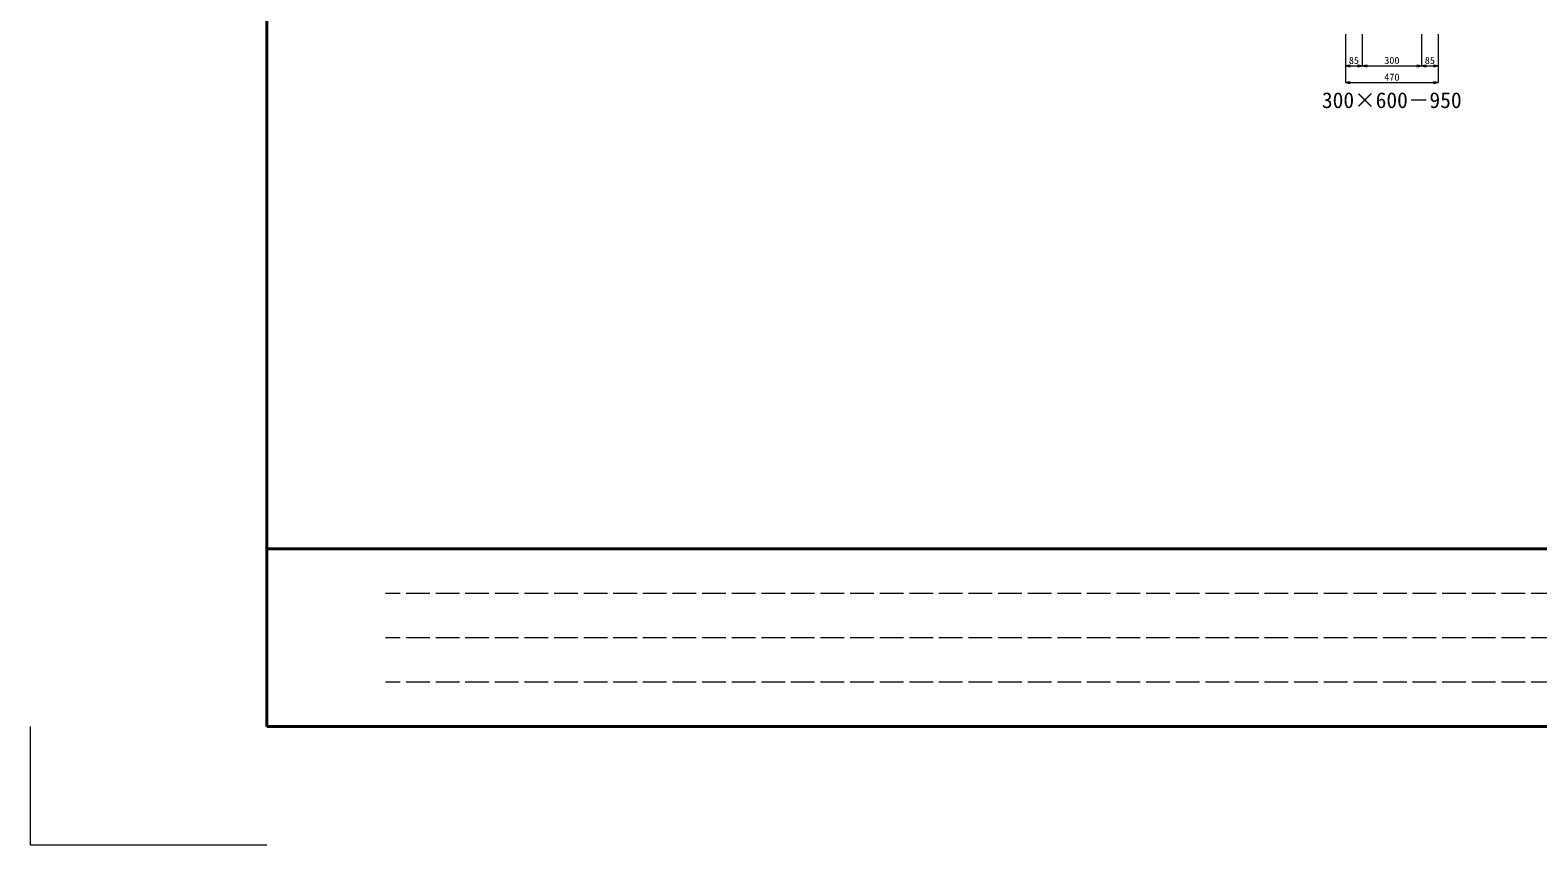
# Model space of a CAD drawing. Units: millimetres at full size. Extents: x -18734 to 51600, y -18820 to 17820.
# Drawn here: x 0 to 7640, y -18820 to -14690 of the extents above; entities that cross this region are included whole.
import ezdxf
from ezdxf.enums import TextEntityAlignment as Align

# ---------------------------------------------------------------- set-up
doc = ezdxf.new("R2010")
doc.units = ezdxf.units.MM
doc.header["$LTSCALE"] = 20
doc.linetypes.add('DASHED', pattern=[7.5, 6, -1.5])
for name, color, linetype, lineweight in [('Defpoints_2', 1, 'Continuous', 13), ('図枠', 7, 'Continuous', 5), ('寸法線', 7, 'Continuous', 13)]:
    doc.layers.add(name, color=color, linetype=linetype, lineweight=lineweight)
doc.layers.add('文字', color=7, linetype='Continuous')
doc.styles.add('ＭＳ 明朝', font='')
doc.styles.get('ＭＳ 明朝').set_extended_font_data('MS Mincho')

# ---------------------------------------------------------------- blocks, each defined once
blk = doc.blocks.new('open_arrow')
at = {"color": 0, "linetype": 'Continuous', "lineweight": -2}
blk.add_lwpolyline([(7.5, 1.25), (0, 0), (7.5, -1.25)], dxfattribs=at)

msp = doc.modelspace()

# ---------------------------------------------------------------- linework, layer by layer
at = {"layer": 'Defpoints_2'}
for p, q in [((0, -18220), (0, -18820)), ((0, -18820), (1200, -18820))]:
    msp.add_line(p, q, dxfattribs=at)
at = {"layer": '図枠', "lineweight": 40}
for p, q in [((1200, -18220), (1200, -1600)), ((1200, -17320), (24600, -17320)), ((1200, -18220), (24600, -18220))]:
    msp.add_line(p, q, dxfattribs=at)
at = {"layer": '図枠', "linetype": 'DASHED', "lineweight": 9}
for p, q in [((11175, -17545), (1800, -17545)), ((11175, -17770), (1800, -17770)), ((11175, -17995), (1800, -17995))]:
    msp.add_line(p, q, dxfattribs=at)
at = {"layer": '寸法線'}
for p, q in [((6665, -14710), (6665, -14871.16)), ((6665, -14710), (6665, -14956.16)), ((6750, -14710), (6750, -14871.16)), ((6750, -14710), (6750, -14871.16)), ((7050, -14710), (7050, -14871.16)), ((7050, -14710), (7050, -14871.16)), ((7135, -14710), (7135, -14871.16)), ((7135, -14710), (7135, -14956.16)), ((6665, -14871.16), (6750, -14871.16)), ((6750, -14871.16), (7050, -14871.16)), ((7050, -14871.16), (7135, -14871.16)), ((6665, -14956.16), (7135, -14956.16))]:
    msp.add_line(p, q, dxfattribs=at)

# ---------------------------------------------------------------- block references
at = {"layer": '寸法線', "xscale": 3.2, "yscale": 3.2}
for p in [(6665, -14871.16), (6750, -14871.16), (7050, -14871.16), (6665, -14956.16)]:
    msp.add_blockref('open_arrow', p, dxfattribs=at)
at = {"layer": '寸法線', "xscale": 3.2, "yscale": 3.2, "rotation": 180}
for p in [(6750, -14871.16), (7050, -14871.16), (7135, -14871.16), (7135, -14956.16)]:
    msp.add_blockref('open_arrow', p, dxfattribs=at)

# ---------------------------------------------------------------- texts
at = {"layer": '寸法線', "style": 'ＭＳ 明朝', "width": 1.05}
for s, p in [('85', (6707.5, -14843.16)), ('300', (6900, -14843.16)), ('85', (7092.5, -14843.16)), ('470', (6900, -14928.16))]:
    msp.add_text(s, height=36.03, dxfattribs=at).set_placement(p, align=Align.MIDDLE_CENTER)
at = {"layer": '文字', "style": 'ＭＳ 明朝'}
msp.add_text('300×600－950', height=80.06, dxfattribs=at).set_placement((6899.52, -15044.97), align=Align.MIDDLE_CENTER)

doc.saveas('drawing.dxf')
